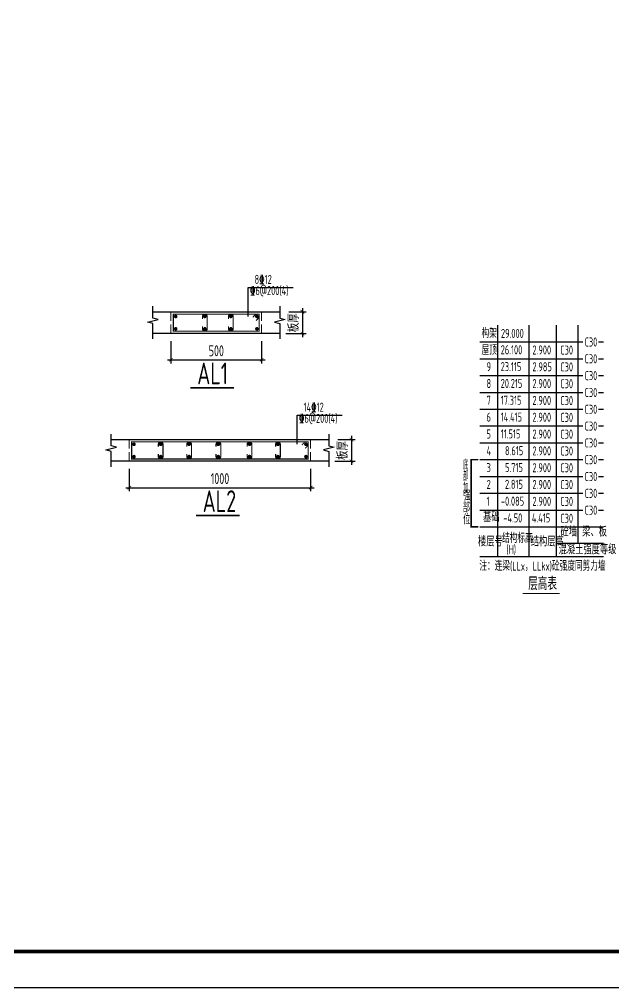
# Model space of a CAD drawing. Extents: x 826826 to 1642106, y -156213 to 399140.
# Drawn here: x 1324944 to 1341330, y 157860 to 184547 of the extents above; entities that cross this region are included whole.
import ezdxf
from ezdxf.enums import TextEntityAlignment as Align

# ---------------------------------------------------------------- set-up
doc = ezdxf.new("R2010")
doc.units = 0
doc.header["$LTSCALE"] = 1000
doc.linetypes.add('DASH', pattern=[0.35, 0.25, -0.1])
doc.layers.get('0').update_dxf_attribs({"linetype": 'CONTINUOUS'})
doc.layers.get('DEFPOINTS').update_dxf_attribs({"linetype": 'CONTINUOUS'})
for name, color, linetype in [('-TK', 7, 'CONTINUOUS'), ('AXIS', 3, 'CONTINUOUS'), ('BEAM_DE', 7, 'CONTINUOUS'), ('NUM', 7, 'CONTINUOUS'), ('REIN', 6, 'CONTINUOUS'), ('S-0-TEXT', 7, 'CONTINUOUS'), ('S-B表格', 2, 'CONTINUOUS'), ('TEXT', 2, 'CONTINUOUS'), ('THIN', 7, 'CONTINUOUS'), ('大样详图_文字', 60, 'CONTINUOUS')]:
    doc.layers.add(name, color=color, linetype=linetype)
for name, color, linetype, lineweight in [('7549', 9, 'CONTINUOUS', 18), ('S-REIN', 12, 'CONTINUOUS', 50), ('S-Thin-D', 7, 'DASH', 18)]:
    doc.layers.add(name, color=color, linetype=linetype, lineweight=lineweight)
doc.styles.add('TSSD_DIMENSION', font='Tssdeng.shx', dxfattribs={"width": 0.7, "bigfont": 'tssdchn.shx'})
doc.styles.add('TSSD_Norm', font='Tssdeng.shx', dxfattribs={"bigfont": 'tssdchn.shx'})
doc.styles.add('TSSD_REIN', font='tssdeng.shx', dxfattribs={"width": 0.7, "height": 300, "bigfont": 'tssdchn.shx'})
doc.dimstyles.new('TSSD_25_100', dxfattribs={"dimtxt": 300, "dimasz": 100, "dimexe": 100, "dimexo": 250, "dimgap": 100, "dimtad": 1, "dimdec": 0, "dimlfac": 0.25, "dimzin": 0, "dimdsep": 46, "dimtxsty": 'TSSD_DIMENSION', "dimblk": 'ARCHTICK', "dimcen": 0, "dimdle": 100, "dimclrt": 7, "dimadec": 0, "dimazin": 0, "dimtfac": 1, "dimtdec": 0, "dimtix": 1, "dimtmove": 2, "dimatfit": 3, "dimldrblk": 'ARCHTICK', "dimfxl": 0, "dimtolj": 1, "dimtzin": 0, "dimarcsym": 0})

# ---------------------------------------------------------------- blocks, each defined once
blk = doc.blocks.new('B20200424131938')
at = {"layer": '7549', "const_width": 40}
blk.add_lwpolyline([(417, 3688), (217, 3688), (217, 1834), (417, 1834)], dxfattribs=at)
at = {"layer": 'S-0-TEXT'}
blk.add_lwpolyline([(1641, 0, 27, 27, 0), (2658, 0, 0, 0, 0)], format="xyseb", dxfattribs=at)
at = {"layer": 'S-B表格'}
for p, q in [((952, 1021), (952, 7396)), ((1817, 1021), (1817, 7396)), ((2567, 1021), (2567, 7396)), ((3167, 1385), (3167, 7396)), ((452, 6932), (3167, 6932)), ((452, 6932), (3167, 6932)), ((3167, 6932), (3298, 6932)), ((3167, 6932), (3298, 6932)), ((3167, 6932), (3298, 6932)), ((3731, 6932), (3862, 6932)), ((3731, 6932), (3862, 6932)), ((3731, 6932), (3862, 6932)), ((452, 6469), (3167, 6469)), ((452, 6469), (3167, 6469)), ((3167, 6469), (3298, 6469)), ((3167, 6469), (3298, 6469)), ((3167, 6469), (3298, 6469)), ((3731, 6469), (3862, 6469)), ((3731, 6469), (3862, 6469)), ((3731, 6469), (3862, 6469)), ((452, 6005), (3167, 6005)), ((452, 6005), (3167, 6005)), ((3167, 6005), (3298, 6005)), ((3167, 6005), (3298, 6005)), ((3167, 6005), (3298, 6005)), ((3731, 6005), (3862, 6005)), ((3731, 6005), (3862, 6005)), ((3731, 6005), (3862, 6005)), ((452, 5542), (3167, 5542)), ((452, 5542), (3167, 5542)), ((3167, 5542), (3298, 5542)), ((3167, 5542), (3298, 5542)), ((3167, 5542), (3298, 5542)), ((3731, 5542), (3862, 5542)), ((3731, 5542), (3862, 5542)), ((3731, 5542), (3862, 5542)), ((452, 5078), (3167, 5078)), ((452, 5078), (3167, 5078)), ((3167, 5078), (3298, 5078)), ((3167, 5078), (3298, 5078)), ((3167, 5078), (3298, 5078)), ((3731, 5078), (3862, 5078)), ((3731, 5078), (3862, 5078)), ((3731, 5078), (3862, 5078)), ((452, 4615), (3167, 4615)), ((3167, 4615), (3298, 4615)), ((3731, 4615), (3862, 4615)), ((452, 4151), (3167, 4151)), ((3167, 4151), (3298, 4151)), ((3731, 4151), (3862, 4151)), ((452, 3688), (3167, 3688)), ((3167, 3688), (3298, 3688)), ((3731, 3688), (3862, 3688)), ((452, 3224), (3167, 3224)), ((3167, 3224), (3298, 3224)), ((3731, 3224), (3862, 3224)), ((452, 2761), (3167, 2761)), ((3167, 2761), (3298, 2761)), ((3731, 2761), (3862, 2761)), ((452, 2297), (3167, 2297)), ((3167, 2297), (3298, 2297)), ((3731, 2297), (3862, 2297)), ((452, 1834), (3167, 1834)), ((452, 1834), (3862, 1834)), ((452, 1834), (2854, 1834)), ((452, 1834), (2854, 1834)), ((2567, 1385), (3862, 1385)), ((452, 1021), (3862, 1021))]:
    blk.add_line(p, q, dxfattribs=at)
at = {"style": 'TSSD_REIN'}
for s, width, p, p2 in [('底', 0.535575, (-3, 3408), (134, 3408)), ('部', 0.530918, (-3, 3100), (134, 3100)), ('加', 0.526341, (-3, 2774), (134, 2774))]:
    blk.add_text(s, height=285, dxfattribs=dict(at, width=width)).set_placement(p, p2, align=Align.FIT)
for s, height, width, p in [('强', 285, 0.535575, (-3, 2477)), ('部', 285, 0.535575, (-13, 2146)), ('位', 285, 0.535575, (-3, 1820)), ('砼墙', 250, 0.7, (2681, 1495)), ('梁、板', 250, 0.7, (3279, 1495))]:
    blk.add_text(s, height=height, dxfattribs=dict(at, width=width)).set_placement(p, align=Align.BOTTOM_LEFT)
for s, width, p in [('结构标高', 0.65, (1070, 1392)), ('楼层号', 0.7, (405, 1299)), ('(H)', 0.65, (1188, 1086)), ('结构层高', 0.7, (1860, 1299)), ('混凝土强度等级', 0.7, (2629, 1080))]:
    blk.add_text(s, height=250, dxfattribs=dict(at, width=width)).set_placement(p)
at = {"layer": 'S-0-TEXT', "style": 'TSSD_REIN', "width": 0.7}
blk.add_text('层高表', height=360, dxfattribs=at).set_placement((1790, 90))
at = {"layer": 'S-B表格', "style": 'TSSD_REIN'}
for s, width, p in [('构架', 0.65, (503, 7039)), ('29.000', 0.7, (1039, 7042)), ('C30', 0.65, (3345, 6804)), ('屋顶', 0.65, (503, 6575)), ('26.100', 0.7, (1031, 6590)), ('2.900', 0.7, (1907, 6585)), ('C30', 0.7, (2675, 6581)), ('C30', 0.65, (3345, 6341)), ('9', 0.7, (642, 6123)), ('23.115', 0.7, (1031, 6126)), ('2.985', 0.7, (1907, 6121)), ('C30', 0.7, (2675, 6118)), ('8', 0.7, (642, 5660)), ('20.215', 0.7, (1031, 5663)), ('2.900', 0.7, (1907, 5658)), ('C30', 0.7, (2675, 5654)), ('C30', 0.65, (3345, 5877)), ('C30', 0.65, (3345, 5414)), ('7', 0.7, (642, 5196)), ('17.315', 0.7, (1031, 5199)), ('2.900', 0.7, (1907, 5194)), ('C30', 0.7, (2675, 5191)), ('C30', 0.65, (3345, 4950)), ('6', 0.7, (642, 4733)), ('14.415', 0.7, (1031, 4736)), ('2.900', 0.7, (1907, 4731)), ('C30', 0.7, (2675, 4727)), ('C30', 0.65, (3345, 4487)), ('5', 0.7, (642, 4269)), ('11.515', 0.7, (1031, 4272)), ('2.900', 0.7, (1907, 4267)), ('C30', 0.7, (2675, 4264)), ('C30', 0.65, (3345, 4023)), ('4', 0.7, (642, 3806)), ('8.615', 0.7, (1150, 3809)), ('2.900', 0.7, (1907, 3804)), ('C30', 0.7, (2675, 3800)), ('C30', 0.65, (3345, 3560)), ('3', 0.7, (642, 3342)), ('5.715', 0.7, (1150, 3345)), ('2.900', 0.7, (1907, 3340)), ('C30', 0.7, (2675, 3337)), ('C30', 0.65, (3345, 3096)), ('2', 0.7, (642, 2879)), ('2.815', 0.7, (1150, 2882)), ('2.900', 0.7, (1907, 2877)), ('C30', 0.7, (2675, 2873)), ('-0.085', 0.7, (1038, 2418)), ('C30', 0.65, (3345, 2633)), ('1', 0.7, (642, 2415)), ('2.900', 0.7, (1907, 2413)), ('C30', 0.7, (2675, 2410)), ('C30', 0.65, (3345, 2169)), ('基础', 0.7, (545, 1974)), ('-4.50', 0.7, (1103, 1955)), ('4.415', 0.7, (1891, 1955)), ('C30', 0.7, (2675, 1946))]:
    blk.add_text(s, height=250, dxfattribs=dict(at, width=width)).set_placement(p)
at = {"layer": 'TEXT', "style": 'TSSD_REIN', "width": 0.65}
blk.add_text('注：连梁(LLx，LLkx)砼强度同剪力墙', height=250, dxfattribs=at).set_placement((443, 627))
blk = doc.blocks.new('_ArchTick')
at = {"color": 0, "linetype": 'ByBlock', "const_width": 0.15}
blk.add_lwpolyline([(-0.5, -0.5), (0.5, 0.5)], dxfattribs=at)
blk = doc.blocks.new('*D1077')
at = {"layer": 'AXIS', "color": 0, "lineweight": -2}
for p, q in [((1332375, 176488), (1332851, 176488)), ((1332751, 176588), (1332751, 175788)), ((1332294, 175888), (1332851, 175888))]:
    blk.add_line(p, q, dxfattribs=at)
at = {"layer": 'DEFPOINTS', "color": 0}
for p in [(1332125, 176488), (1332044, 175888), (1332751, 175888)]:
    blk.add_point(p, dxfattribs=at)
at = {"layer": 'AXIS', "color": 0, "lineweight": -2, "xscale": 100, "yscale": 100, "zscale": 100}
for p, rotation in [((1332751, 176488), 90), ((1332751, 175888), 270)]:
    blk.add_blockref('_ArchTick', p, dxfattribs=dict(at, rotation=rotation))
at = {"layer": 'AXIS', "color": 7, "insert": (1332501, 176188), "char_height": 300, "attachment_point": 5, "rotation": 90, "style": 'TSSD_DIMENSION'}
blk.add_mtext('\\A1;板厚', dxfattribs=at)
blk = doc.blocks.new('*D1078')
at = {"layer": 'AXIS', "color": 0, "lineweight": -2}
for p, q in [((1329125, 175678), (1329125, 175062)), ((1331625, 175678), (1331625, 175062)), ((1329025, 175162), (1331725, 175162))]:
    blk.add_line(p, q, dxfattribs=at)
at = {"layer": 'DEFPOINTS', "color": 0}
for p in [(1329125, 175928), (1331625, 175928), (1331625, 175162)]:
    blk.add_point(p, dxfattribs=at)
at = {"layer": 'AXIS', "color": 0, "lineweight": -2, "xscale": 100, "yscale": 100, "zscale": 100, "rotation": 180}
blk.add_blockref('_ArchTick', (1329125, 175162), dxfattribs=at)
at = {"layer": 'AXIS', "color": 0, "lineweight": -2, "xscale": 100, "yscale": 100, "zscale": 100}
blk.add_blockref('_ArchTick', (1331625, 175162), dxfattribs=at)
at = {"layer": 'AXIS', "color": 7, "insert": (1330375, 175412), "char_height": 300, "attachment_point": 5, "style": 'TSSD_DIMENSION'}
blk.add_mtext('\\A1;500', dxfattribs=at)
blk = doc.blocks.new('*D1079')
at = {"layer": 'AXIS', "color": 0, "lineweight": -2}
for p, q in [((1333726, 172966), (1334202, 172966)), ((1334102, 173066), (1334102, 172266)), ((1333645, 172366), (1334202, 172366))]:
    blk.add_line(p, q, dxfattribs=at)
at = {"layer": 'DEFPOINTS', "color": 0}
for p in [(1333476, 172966), (1333395, 172366), (1334102, 172366)]:
    blk.add_point(p, dxfattribs=at)
at = {"layer": 'AXIS', "color": 0, "lineweight": -2, "xscale": 100, "yscale": 100, "zscale": 100}
for p, rotation in [((1334102, 172966), 90), ((1334102, 172366), 270)]:
    blk.add_blockref('_ArchTick', p, dxfattribs=dict(at, rotation=rotation))
at = {"layer": 'AXIS', "color": 7, "insert": (1333852, 172666), "char_height": 300, "attachment_point": 5, "rotation": 90, "style": 'TSSD_DIMENSION'}
blk.add_mtext('\\A1;板厚', dxfattribs=at)
blk = doc.blocks.new('*D1080')
at = {"layer": 'AXIS', "color": 0, "lineweight": -2}
for p, q in [((1327976, 172156), (1327976, 171540)), ((1332976, 172156), (1332976, 171540)), ((1327876, 171640), (1333076, 171640))]:
    blk.add_line(p, q, dxfattribs=at)
at = {"layer": 'DEFPOINTS', "color": 0}
for p in [(1327976, 172406), (1332976, 172406), (1332976, 171640)]:
    blk.add_point(p, dxfattribs=at)
at = {"layer": 'AXIS', "color": 0, "lineweight": -2, "xscale": 100, "yscale": 100, "zscale": 100, "rotation": 180}
blk.add_blockref('_ArchTick', (1327976, 171640), dxfattribs=at)
at = {"layer": 'AXIS', "color": 0, "lineweight": -2, "xscale": 100, "yscale": 100, "zscale": 100}
blk.add_blockref('_ArchTick', (1332976, 171640), dxfattribs=at)
at = {"layer": 'AXIS', "color": 7, "insert": (1330476, 171890), "char_height": 300, "attachment_point": 5, "style": 'TSSD_DIMENSION'}
blk.add_mtext('\\A1;1000', dxfattribs=at)
blk = doc.blocks.new('A1')
blk.add_lwpolyline([(0, 59400), (0, 0), (84100, 0), (84100, 59400)], close=True)
at = {"const_width": 100}
blk.add_lwpolyline([(2500, 58400), (2500, 1000), (83100, 1000), (83100, 58400)], close=True, dxfattribs=at)

msp = doc.modelspace()

# ---------------------------------------------------------------- linework, layer by layer
at = {"layer": 'BEAM_DE'}
for p, q in [((1328624.83, 176488.11), (1332124.83, 176488.11)), ((1329124.83, 175888.11), (1328624.83, 175888.11)), ((1331624.83, 175888.11), (1329124.83, 175888.11)), ((1332124.83, 175888.11), (1331624.83, 175888.11)), ((1327475.95, 172965.94), (1333475.95, 172965.94)), ((1327975.95, 172365.94), (1327475.95, 172365.94)), ((1332975.95, 172365.94), (1327975.95, 172365.94)), ((1333475.95, 172365.94), (1332975.95, 172365.94))]:
    msp.add_line(p, q, dxfattribs=at)
at = {"layer": 'REIN', "const_width": 30}
for points in [[(1329992.83, 176088.11), (1329992.83, 176018.11, 1), (1330122.83, 176018.11), (1330122.83, 176358.11, 1), (1329992.83, 176358.11), (1329992.83, 176288.11)], [(1330709.83, 176088.11), (1330709.83, 176018.11, 1), (1330839.83, 176018.11), (1330839.83, 176358.11, 1), (1330709.83, 176358.11), (1330709.83, 176288.11)], [(1328775.89, 172565.94), (1328775.89, 172495.94, 1), (1328905.89, 172495.94), (1328905.89, 172835.94, 1), (1328775.89, 172835.94), (1328775.89, 172765.94)], [(1329560.95, 172565.94), (1329560.95, 172495.94, 1), (1329690.95, 172495.94), (1329690.95, 172835.94, 1), (1329560.95, 172835.94), (1329560.95, 172765.94)], [(1330366.95, 172565.94), (1330366.95, 172495.94, 1), (1330496.95, 172495.94), (1330496.95, 172835.94, 1), (1330366.95, 172835.94), (1330366.95, 172765.94)], [(1331225.31, 172565.94), (1331225.31, 172495.94, 1), (1331355.31, 172495.94), (1331355.31, 172835.94, 1), (1331225.31, 172835.94), (1331225.31, 172765.94)], [(1332010.37, 172565.94), (1332010.37, 172495.94, 1), (1332140.37, 172495.94), (1332140.37, 172835.94, 1), (1332010.37, 172835.94), (1332010.37, 172765.94)]]:
    msp.add_lwpolyline(points, format="xyb", dxfattribs=at)
at = {"layer": 'S-B表格', "color": 6, "linetype": 'ByBlock', "ltscale": 0.5, "const_width": 30}
msp.add_lwpolyline([(1337636.44, 171949.42), (1340482.82, 171949.42)], dxfattribs=at)
at = {"layer": 'S-REIN', "const_width": 30}
for points in [[(1331559.83, 176423.11), (1331559.83, 175953.11), (1329189.83, 175953.11), (1329189.83, 176423.11), (1331559.83, 176423.11)], [(1331383.06, 176338.26), (1331467.91, 176423.11)], [(1331559.83, 176331.19), (1331474.98, 176246.34)], [(1332910.95, 172900.94), (1332910.95, 172430.94), (1328040.95, 172430.94), (1328040.95, 172900.94), (1332910.95, 172900.94)], [(1332734.17, 172816.09), (1332819.02, 172900.94)], [(1332910.95, 172809.01), (1332826.1, 172724.16)]]:
    msp.add_lwpolyline(points, dxfattribs=at)
at = {"layer": 'S-REIN', "const_width": 50}
for points in [[(1329229.83, 176358.11, 1), (1329279.83, 176358.11, 1)], [(1330032.83, 176358.11, 1), (1330082.83, 176358.11, 1)], [(1330749.83, 176358.11, 1), (1330799.83, 176358.11, 1)], [(1331469.83, 176358.11, 1), (1331519.83, 176358.11, 1)], [(1329229.83, 176018.11, 1), (1329279.83, 176018.11, 1)], [(1330032.83, 176018.11, 1), (1330082.83, 176018.11, 1)], [(1330749.83, 176018.11, 1), (1330799.83, 176018.11, 1)], [(1331469.83, 176018.11, 1), (1331519.83, 176018.11, 1)], [(1328080.95, 172835.94, 1), (1328130.95, 172835.94, 1)], [(1328815.89, 172835.94, 1), (1328865.89, 172835.94, 1)], [(1329600.95, 172835.94, 1), (1329650.95, 172835.94, 1)], [(1330406.95, 172835.94, 1), (1330456.95, 172835.94, 1)], [(1331265.31, 172835.94, 1), (1331315.31, 172835.94, 1)], [(1332050.37, 172835.94, 1), (1332100.37, 172835.94, 1)], [(1332820.95, 172835.94, 1), (1332870.95, 172835.94, 1)], [(1328080.95, 172495.94, 1), (1328130.95, 172495.94, 1)], [(1328815.89, 172495.94, 1), (1328865.89, 172495.94, 1)], [(1329600.95, 172495.94, 1), (1329650.95, 172495.94, 1)], [(1330406.95, 172495.94, 1), (1330456.95, 172495.94, 1)], [(1331265.31, 172495.94, 1), (1331315.31, 172495.94, 1)], [(1332050.37, 172495.94, 1), (1332100.37, 172495.94, 1)], [(1332820.95, 172495.94, 1), (1332870.95, 172495.94, 1)]]:
    msp.add_lwpolyline(points, format="xyb", close=True, dxfattribs=at)
at = {"layer": 'S-Thin-D'}
for p, q in [((1329124.83, 175888.11), (1329124.83, 176488.11)), ((1331624.83, 175888.11), (1331624.83, 176488.11)), ((1327975.95, 172365.94), (1327975.95, 172965.94)), ((1332975.95, 172365.94), (1332975.95, 172965.94))]:
    msp.add_line(p, q, dxfattribs=at)
at = {"layer": 'TEXT', "const_width": 50}
for points in [[(1329660.99, 174393.61), (1330866.39, 174393.61)], [(1329811.54, 170871.43), (1331016.94, 170871.43)]]:
    msp.add_lwpolyline(points, dxfattribs=at)
at = {"layer": 'THIN'}
for points in [[(1328624.83, 175738.11), (1328624.83, 176163.11), (1328474.83, 176200.61), (1328774.83, 176275.61), (1328624.83, 176313.11), (1328624.83, 176638.11)], [(1332124.83, 176638.11), (1332124.83, 176313.11), (1332274.83, 176275.61), (1331974.83, 176200.61), (1332124.83, 176163.11), (1332124.83, 175738.11)], [(1327475.95, 172215.94), (1327475.95, 172640.94), (1327325.95, 172678.44), (1327625.95, 172753.44), (1327475.95, 172790.94), (1327475.95, 173115.94)], [(1333475.95, 173115.94), (1333475.95, 172790.94), (1333625.95, 172753.44), (1333325.95, 172678.44), (1333475.95, 172640.94), (1333475.95, 172215.94)]]:
    msp.add_lwpolyline(points, dxfattribs=at)
at = {"layer": '大样详图_文字'}
for p, q in [((1331252.04, 177158.11), (1332498.04, 177158.11)), ((1331252.04, 176358.11), (1331252.04, 177158.11)), ((1332603.15, 173635.94), (1333849.16, 173635.94)), ((1332603.15, 172835.94), (1332603.15, 173635.94))]:
    msp.add_line(p, q, dxfattribs=at)

# ---------------------------------------------------------------- block references
at = {"layer": '-TK'}
msp.add_blockref('A1', (1269218.71, 157859.85), dxfattribs=at)
at = {"layer": 'S-B表格'}
msp.add_blockref('B20200424131938', (1337184.8, 168725.33), dxfattribs=at)

# ---------------------------------------------------------------- texts
at = {"layer": 'NUM', "style": 'TSSD_Norm', "width": 0.7}
for s, p in [('AL1', (1329849.02, 174489.44)), ('AL2', (1329999.57, 170967.27))]:
    msp.add_text(s, height=600, dxfattribs=at).set_placement(p)
at = {"layer": '大样详图_文字', "style": 'TSSD_REIN', "width": 0.7}
for s, p in [('8\x8412', (1331430.42, 177181.37)), ('%%1326@200(4)', (1331303.18, 176872.59)), ('%%1326@200(4)', (1332654.29, 173350.42))]:
    msp.add_text(s, height=250, dxfattribs=at).set_placement(p, align=Align.BOTTOM_LEFT)
at = {"layer": '大样详图_文字', "color": 1, "style": 'TSSD_REIN', "width": 0.7}
msp.add_text('14%%13212', height=250, dxfattribs=at).set_placement((1332781.54, 173659.2), align=Align.BOTTOM_LEFT)

# ---------------------------------------------------------------- dimensions: what is measured, and where the dimension line sits
at = {"layer": 'AXIS'}
for base, p1, p2, picture, middle in [((1332750.88, 175888.11), (1332124.83, 176488.11), (1332043.65, 175888.11), '*D1077', (1332500.88, 176188.11)), ((1334101.99, 172365.94), (1333475.95, 172965.94), (1333394.77, 172365.94), '*D1079', (1333851.99, 172665.94))]:
    dim = msp.add_linear_dim(base=base, p1=p1, p2=p2, angle=90, text='板厚', dimstyle='TSSD_25_100', dxfattribs=at)
    dim.commit()
    dim.dimension.update_dxf_attribs({"geometry": picture, "text_midpoint": middle})
for base, p1, p2, text, picture, middle in [((1331624.83, 175162.35), (1329124.83, 175927.85), (1331624.83, 175927.85), '500', '*D1078', (1330374.83, 175412.35)), ((1332975.95, 171640.18), (1327975.95, 172405.68), (1332975.95, 172405.68), '1000', '*D1080', (1330475.95, 171890.18))]:
    dim = msp.add_linear_dim(base=base, p1=p1, p2=p2, text=text, dimstyle='TSSD_25_100', dxfattribs=at)
    dim.commit()
    dim.dimension.update_dxf_attribs({"geometry": picture, "text_midpoint": middle})

doc.saveas('drawing.dxf')
